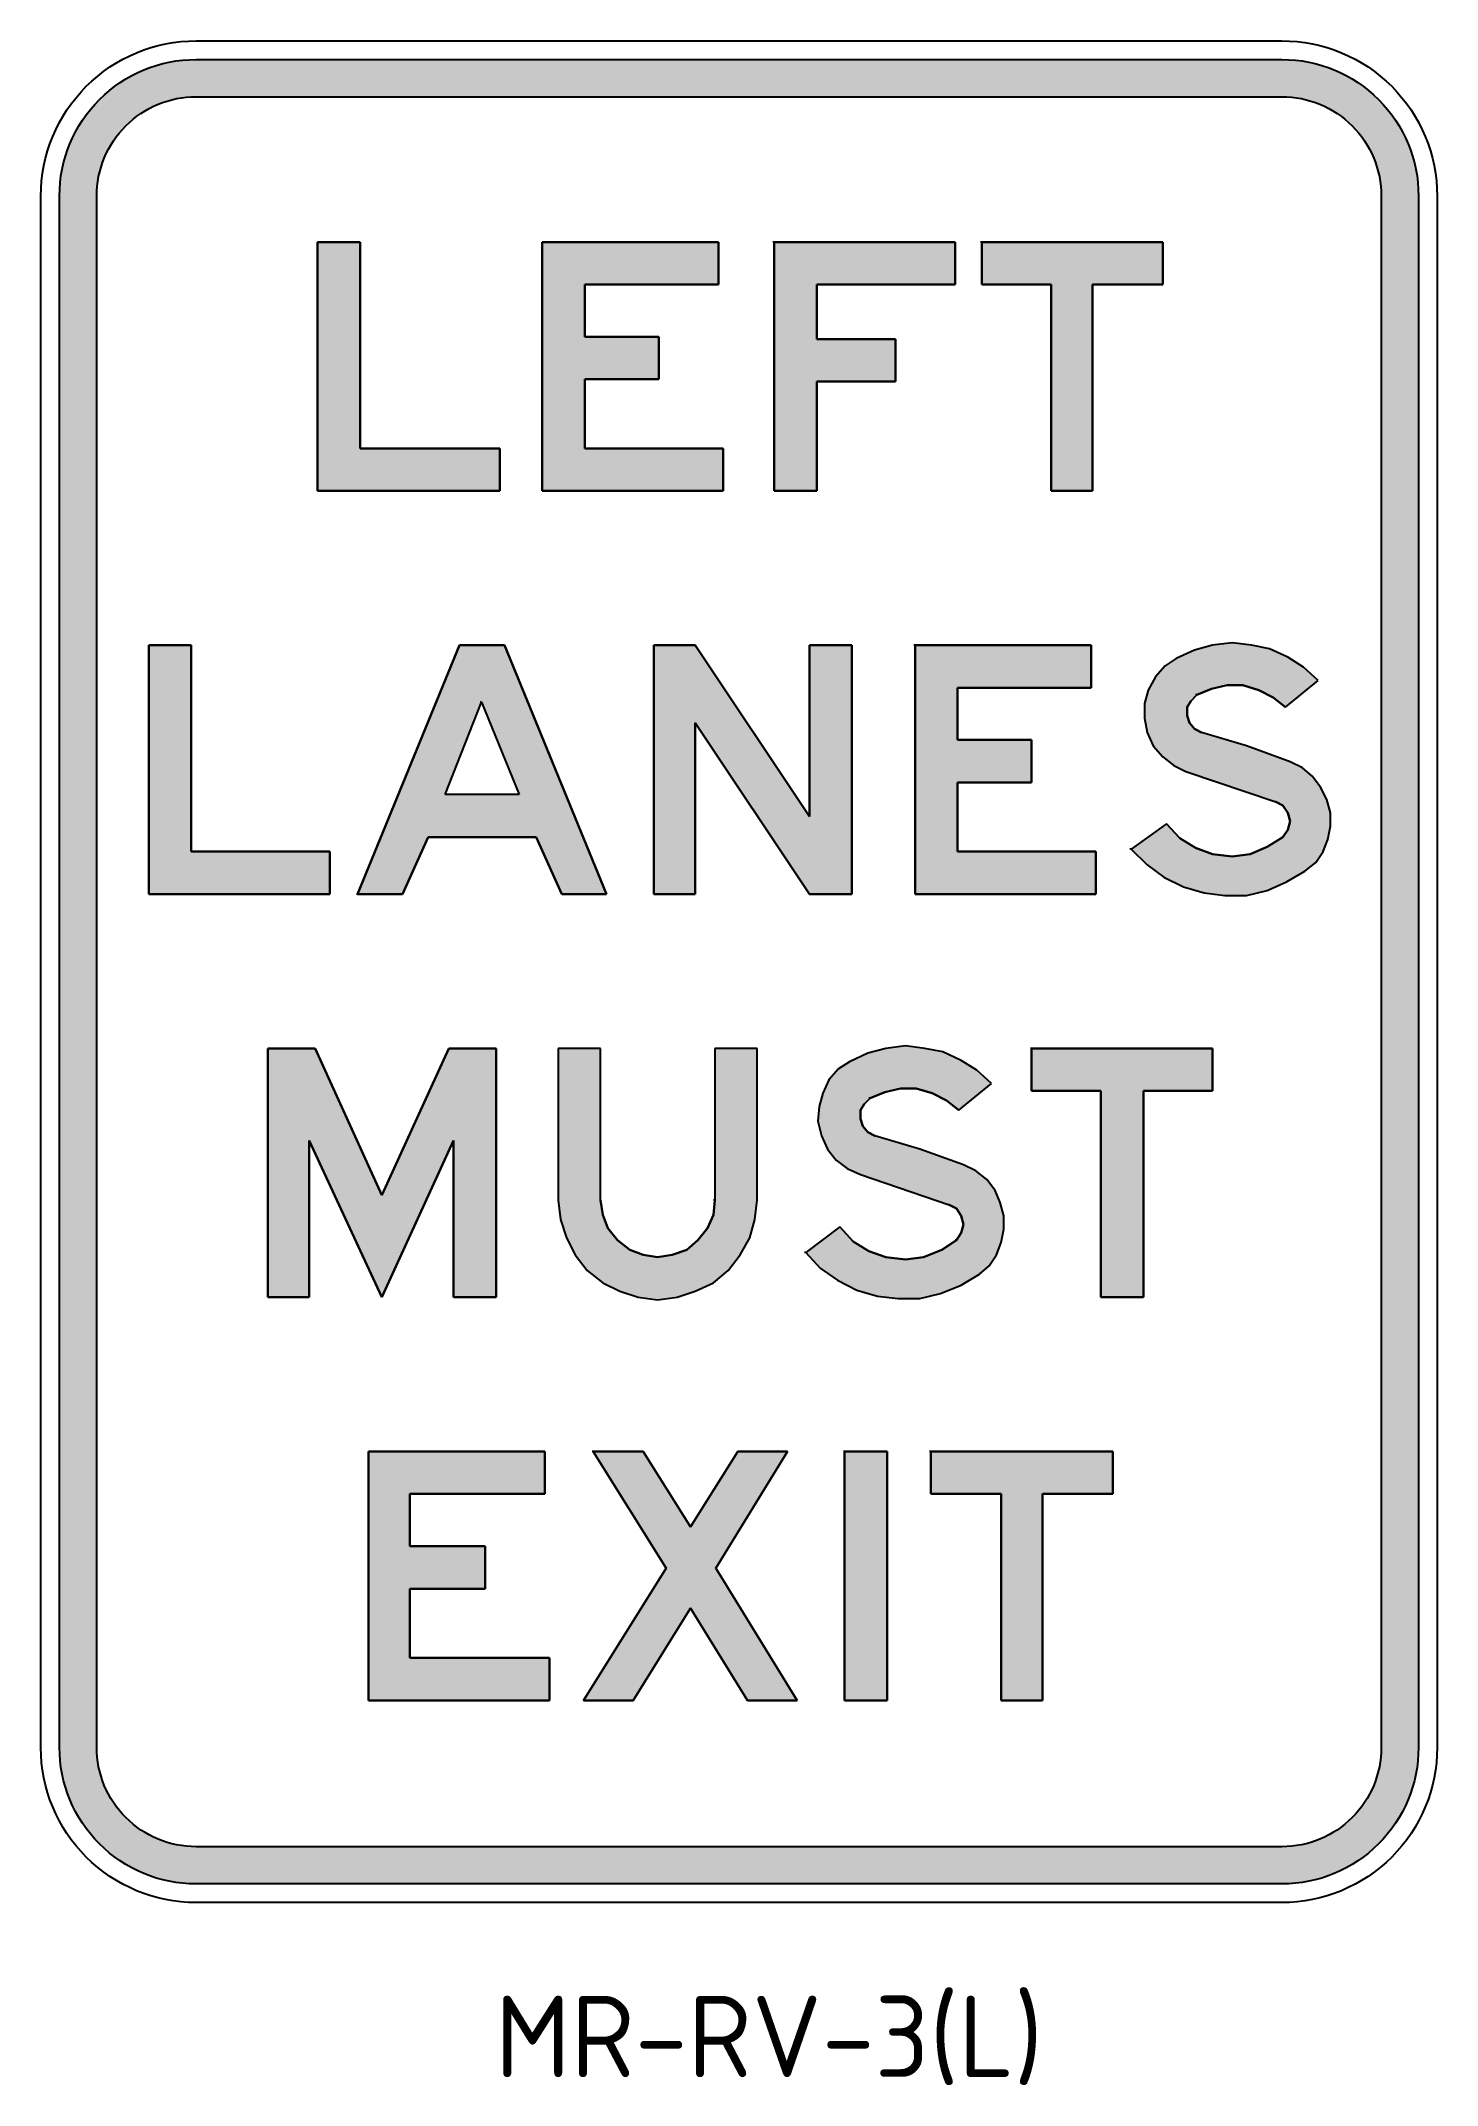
# Model space of a CAD drawing. Extents: x 82.7 to 142.7, y 155.8 to 243.7.
import ezdxf

# ---------------------------------------------------------------- set-up
doc = ezdxf.new("R2010")
doc.units = 0
doc.header["$MEASUREMENT"] = 0
doc.linetypes.add('CENTERX2', pattern=[101.6, 63.5, -12.7, 12.7, -12.7])
doc.layers.get('0').update_dxf_attribs({"linetype": 'CONTINUOUS'})
doc.layers.get('DEFPOINTS').update_dxf_attribs({"linetype": 'CONTINUOUS'})
for name, color, linetype in [('L35', 3, 'CONTINUOUS'), ('T35', 3, 'CONTINUOUS'), ('TBLK25', 1, 'CONTINUOUS')]:
    doc.layers.add(name, color=color, linetype=linetype)
doc.styles.add('ISO', font='iso3098b.shx')

msp = doc.modelspace()

# ---------------------------------------------------------------- hatches: boundary and pattern name
at = {"layer": 'TBLK25', "linetype": 'CENTERX2'}
h = msp.add_hatch(color=256, dxfattribs=at)
edge = h.paths.add_edge_path()
edge.add_arc((89.37, 170.321), 5.867, 180, 270, ccw=False)
edge.add_line((83.503, 170.321), (83.503, 236.987))
edge.add_arc((89.37, 236.987), 5.867, 90, 180, ccw=False)
edge.add_line((89.37, 242.854), (136.036, 242.854))
edge.add_arc((136.036, 236.987), 5.867, 0, 90, ccw=False)
edge.add_line((141.903, 236.987), (141.903, 170.321))
edge.add_arc((136.036, 170.321), 5.867, -90, 0, ccw=False)
edge.add_line((136.036, 164.454), (89.37, 164.454))
edge = h.paths.add_edge_path(flags=16)
edge.add_arc((89.37, 170.321), 4.267, 180, 270, ccw=False)
edge.add_line((85.103, 170.321), (85.103, 236.987))
edge.add_arc((89.37, 236.987), 4.267, 90, 180, ccw=False)
edge.add_line((89.37, 241.254), (136.036, 241.254))
edge.add_arc((136.036, 236.987), 4.267, 0, 90, ccw=False)
edge.add_line((140.303, 236.987), (140.303, 170.321))
edge.add_arc((136.036, 170.321), 4.267, -90, 0, ccw=False)
edge.add_line((136.036, 166.054), (89.37, 166.054))
h = msp.add_hatch(color=256, dxfattribs=at)
h.paths.add_polyline_path([(102.421, 226.14), (96.42, 226.14), (96.42, 235.011), (94.594, 235.011), (94.594, 224.314), (102.421, 224.314)])
h.paths.add_polyline_path([(112.023, 226.14), (106.074, 226.14), (106.074, 229.115), (109.258, 229.115), (109.258, 230.941), (106.074, 230.941), (106.074, 233.185), (111.815, 233.185), (111.815, 235.011), (104.248, 235.011), (104.248, 224.314), (112.023, 224.314)])
h.paths.add_polyline_path([(116.042, 229.01), (119.433, 229.01), (119.433, 230.837), (116.042, 230.837), (116.042, 233.185), (121.991, 233.185), (121.991, 235.011), (114.215, 235.011), (114.215, 224.314), (116.042, 224.314)])
h.paths.add_polyline_path([(127.887, 233.185), (130.914, 233.185), (130.914, 235.011), (123.139, 235.011), (123.139, 233.185), (126.113, 233.185), (126.113, 224.314), (127.887, 224.314)])
h = msp.add_hatch(color=256, dxfattribs=at)
h.paths.add_polyline_path([(89.167, 217.686), (87.34, 217.686), (87.34, 206.989), (95.116, 206.989), (95.116, 208.815), (89.167, 208.815)])
h.paths.add_polyline_path([(102.63, 217.686), (100.699, 217.686), (96.316, 206.989), (98.247, 206.989), (99.343, 209.441), (103.987, 209.441), (105.083, 206.989), (107.014, 206.989)])
h.paths.add_polyline_path([(100.073, 211.268), (101.639, 215.234), (103.256, 211.268)], flags=16)
h.paths.add_polyline_path([(110.823, 214.347), (115.728, 206.989), (117.555, 206.989), (117.555, 217.686), (115.728, 217.686), (115.728, 210.328), (110.823, 217.686), (109.049, 217.686), (109.049, 206.989), (110.823, 206.989)])
h.paths.add_polyline_path([(125.278, 213.616), (122.095, 213.616), (122.095, 215.86), (127.835, 215.86), (127.835, 217.686), (120.268, 217.686), (120.268, 206.989), (128.044, 206.989), (128.044, 208.815), (122.095, 208.815), (122.095, 211.789), (125.278, 211.789)])
h.paths.add_polyline_path([(132.584, 213.929), (132.271, 214.086), (132.062, 214.347), (131.958, 214.66), (131.958, 215.025), (132.114, 215.286), (132.375, 215.547), (133.001, 215.808), (133.68, 215.964), (134.358, 215.964), (135.037, 215.755), (135.663, 215.442), (136.185, 215.025), (137.594, 216.173), (136.967, 216.747), (136.289, 217.164), (135.506, 217.53), (134.723, 217.686), (133.889, 217.791), (133.054, 217.686), (132.271, 217.478), (131.488, 217.112), (131.018, 216.799), (130.601, 216.33), (130.288, 215.755), (130.131, 215.181), (130.131, 214.555), (130.236, 213.929), (130.497, 213.355), (130.914, 212.885), (131.384, 212.52), (131.906, 212.259), (135.767, 210.955), (136.08, 210.798), (136.289, 210.485), (136.393, 210.12), (136.289, 209.754), (136.08, 209.441), (135.402, 209.024), (134.671, 208.711), (133.889, 208.606), (133.054, 208.711), (132.323, 208.972), (131.645, 209.389), (131.071, 210.015), (129.557, 208.919), (130.236, 208.241), (130.966, 207.719), (131.801, 207.302), (132.688, 207.041), (133.575, 206.936), (134.515, 206.936), (135.402, 207.145), (136.237, 207.51), (137.02, 207.98), (137.489, 208.345), (137.802, 208.815), (138.011, 209.337), (138.115, 209.911), (138.115, 210.485), (137.959, 211.059), (137.698, 211.581), (137.333, 212.05), (136.915, 212.416), (136.393, 212.677), (134.515, 213.355)])
h = msp.add_hatch(color=256, dxfattribs=at)
h.paths.add_polyline_path([(100.438, 196.395), (100.438, 189.663), (102.265, 189.663), (102.265, 200.361), (100.23, 200.361), (97.36, 194.047), (94.489, 200.361), (92.454, 200.361), (92.454, 189.663), (94.229, 189.663), (94.229, 196.395), (97.36, 189.663)])
h.paths.add_polyline_path([(106.857, 193.212), (106.753, 193.838), (106.753, 200.361), (104.926, 200.361), (104.926, 193.838), (105.031, 193.003), (105.292, 192.22), (105.657, 191.49), (106.179, 190.811), (106.857, 190.29), (107.588, 189.924), (108.37, 189.663), (109.205, 189.559), (110.04, 189.663), (110.823, 189.924), (111.606, 190.29), (112.232, 190.811), (112.754, 191.49), (113.171, 192.22), (113.38, 193.003), (113.485, 193.838), (113.485, 200.361), (111.658, 200.361), (111.658, 193.838), (111.606, 193.212), (111.345, 192.638), (110.927, 192.116), (110.458, 191.699), (109.832, 191.49), (109.205, 191.385), (108.579, 191.49), (108.005, 191.699), (107.483, 192.116), (107.066, 192.638)])
h.paths.add_polyline_path([(123.452, 191.02), (123.765, 191.49), (123.974, 192.012), (124.078, 192.586), (124.078, 193.16), (123.921, 193.734), (123.713, 194.256), (123.347, 194.725), (122.878, 195.091), (122.356, 195.351), (120.477, 196.03), (118.546, 196.604), (118.233, 196.76), (118.025, 197.021), (117.92, 197.334), (117.92, 197.7), (118.077, 197.961), (118.338, 198.222), (118.964, 198.483), (119.642, 198.639), (120.321, 198.639), (120.999, 198.43), (121.625, 198.117), (122.147, 197.7), (123.556, 198.848), (122.93, 199.422), (122.251, 199.839), (121.469, 200.205), (120.686, 200.361), (119.851, 200.466), (119.016, 200.361), (118.233, 200.152), (117.451, 199.787), (116.981, 199.474), (116.563, 199.004), (116.302, 198.43), (116.146, 197.856), (116.094, 197.23), (116.25, 196.604), (116.511, 196.03), (116.876, 195.56), (117.346, 195.195), (117.92, 194.934), (121.73, 193.629), (122.043, 193.473), (122.251, 193.16), (122.356, 192.794), (122.251, 192.429), (122.043, 192.116), (121.416, 191.699), (120.634, 191.385), (119.851, 191.281), (119.016, 191.385), (118.285, 191.646), (117.607, 192.064), (117.033, 192.69), (115.572, 191.594), (116.198, 190.916), (116.929, 190.394), (117.764, 189.976), (118.651, 189.716), (119.538, 189.611), (120.477, 189.611), (121.364, 189.82), (122.251, 190.185), (123.034, 190.655)])
h.paths.add_polyline_path([(130.079, 198.535), (133.054, 198.535), (133.054, 200.361), (125.278, 200.361), (125.278, 198.535), (128.253, 198.535), (128.253, 189.663), (130.079, 189.663)])
h.paths.add_polyline_path([(128.774, 183.036), (120.947, 183.036), (120.947, 181.21), (123.974, 181.21), (123.974, 172.338), (125.748, 172.338), (125.748, 181.21), (128.774, 181.21)])
h.paths.add_polyline_path([(119.068, 183.036), (117.242, 183.036), (117.242, 172.338), (119.068, 172.338)])
h.paths.add_polyline_path([(114.789, 183.036), (112.65, 183.036), (110.614, 179.801), (108.579, 183.036), (106.44, 183.036), (109.571, 178.026), (106.022, 172.338), (108.162, 172.338), (110.614, 176.304), (113.067, 172.338), (115.207, 172.338), (111.71, 178.026)])
h.paths.add_polyline_path([(104.352, 183.036), (96.786, 183.036), (96.786, 172.338), (104.561, 172.338), (104.561, 174.165), (98.56, 174.165), (98.56, 177.139), (101.795, 177.139), (101.795, 178.966), (98.56, 178.966), (98.56, 181.21), (104.352, 181.21)])

# ---------------------------------------------------------------- linework, layer by layer
at = {"color": 3}
for p, q in [((94.594, 235.011), (96.42, 235.011)), ((94.594, 224.314), (94.594, 235.011)), ((96.42, 235.011), (96.42, 226.14)), ((104.248, 235.011), (111.815, 235.011)), ((104.248, 224.314), (104.248, 235.011)), ((111.815, 235.011), (111.815, 233.185)), ((114.215, 235.011), (114.163, 235.011)), ((114.215, 235.011), (121.991, 235.011)), ((114.215, 224.314), (114.215, 235.011)), ((121.991, 235.011), (121.991, 233.185)), ((123.139, 235.011), (123.086, 235.011)), ((123.139, 235.011), (130.914, 235.011)), ((123.139, 233.185), (123.139, 235.011)), ((130.914, 235.011), (130.914, 233.185)), ((111.815, 233.185), (106.074, 233.185)), ((106.074, 233.185), (106.074, 230.941)), ((121.991, 233.185), (116.042, 233.185)), ((116.042, 233.185), (116.042, 230.837)), ((126.113, 233.185), (123.139, 233.185)), ((126.113, 224.314), (126.113, 233.185)), ((130.914, 233.185), (127.887, 233.185)), ((127.887, 233.185), (127.887, 224.314)), ((106.074, 230.941), (109.258, 230.941)), ((109.258, 230.941), (109.258, 229.115)), ((116.042, 230.837), (119.433, 230.837)), ((119.433, 230.837), (119.433, 229.01)), ((109.258, 229.115), (106.074, 229.115)), ((106.074, 229.115), (106.074, 226.14)), ((119.433, 229.01), (116.042, 229.01)), ((116.042, 229.01), (116.042, 224.314)), ((96.42, 226.14), (102.421, 226.14)), ((102.421, 226.14), (102.421, 224.314)), ((106.074, 226.14), (112.023, 226.14)), ((112.023, 226.14), (112.023, 224.314)), ((102.421, 224.314), (94.594, 224.314)), ((112.023, 224.314), (104.248, 224.314)), ((116.042, 224.314), (114.215, 224.314)), ((127.887, 224.314), (126.113, 224.314)), ((87.34, 217.686), (89.167, 217.686)), ((87.34, 206.989), (87.34, 217.686)), ((89.167, 217.686), (89.167, 208.815)), ((96.316, 206.989), (100.699, 217.686)), ((100.699, 217.686), (102.63, 217.686)), ((102.63, 217.686), (107.014, 206.989)), ((109.049, 217.686), (110.823, 217.686)), ((109.049, 206.989), (109.049, 217.686)), ((110.823, 217.686), (115.728, 210.328)), ((115.728, 210.328), (115.728, 217.686)), ((115.728, 217.686), (117.555, 217.686)), ((117.555, 217.686), (117.555, 206.989)), ((120.268, 217.686), (120.216, 217.686)), ((120.268, 217.686), (127.835, 217.686)), ((120.268, 206.989), (120.268, 217.686)), ((127.835, 217.686), (127.835, 215.86)), ((131.488, 217.112), (131.018, 216.799)), ((132.271, 217.478), (131.488, 217.112)), ((133.054, 217.686), (132.271, 217.478)), ((133.889, 217.791), (133.054, 217.686)), ((134.723, 217.686), (133.889, 217.791)), ((135.506, 217.53), (134.723, 217.686)), ((136.289, 217.164), (135.506, 217.53)), ((136.967, 216.747), (136.289, 217.164)), ((130.601, 216.33), (130.288, 215.755)), ((131.018, 216.799), (130.601, 216.33)), ((136.185, 215.025), (137.594, 216.173)), ((137.594, 216.173), (136.967, 216.747)), ((100.073, 211.268), (101.639, 215.234)), ((101.639, 215.234), (101.587, 215.234)), ((101.639, 215.234), (103.256, 211.268)), ((127.835, 215.86), (122.095, 215.86)), ((122.095, 215.86), (122.095, 213.616)), ((130.288, 215.755), (130.131, 215.181)), ((132.114, 215.286), (131.958, 215.025)), ((132.375, 215.547), (132.114, 215.286)), ((132.375, 215.547), (132.323, 215.547)), ((133.001, 215.808), (132.375, 215.547)), ((133.68, 215.964), (133.001, 215.808)), ((134.358, 215.964), (133.68, 215.964)), ((135.037, 215.755), (134.358, 215.964)), ((135.663, 215.442), (135.037, 215.755)), ((136.185, 215.025), (135.663, 215.442)), ((115.728, 206.989), (110.823, 214.347)), ((110.823, 214.347), (110.823, 206.989)), ((130.131, 215.181), (130.131, 214.555)), ((130.131, 214.555), (130.236, 213.929)), ((131.958, 215.025), (131.958, 214.66)), ((131.958, 214.66), (132.062, 214.347)), ((132.062, 214.347), (132.271, 214.086)), ((122.095, 213.616), (125.278, 213.616)), ((125.278, 213.616), (125.278, 211.789)), ((130.236, 213.929), (130.497, 213.355)), ((132.271, 214.086), (132.584, 213.929)), ((132.584, 213.929), (132.532, 213.929)), ((132.584, 213.929), (132.532, 213.929)), ((134.515, 213.355), (132.584, 213.929)), ((130.497, 213.355), (130.914, 212.885)), ((130.914, 212.885), (131.384, 212.52)), ((136.393, 212.677), (134.515, 213.355)), ((136.915, 212.416), (136.393, 212.677)), ((125.278, 211.789), (122.095, 211.789)), ((122.095, 211.789), (122.095, 208.815)), ((131.384, 212.52), (131.906, 212.259)), ((131.906, 212.259), (135.767, 210.955)), ((137.333, 212.05), (136.915, 212.416)), ((137.698, 211.581), (137.333, 212.05)), ((103.256, 211.268), (100.073, 211.268)), ((135.767, 210.955), (135.715, 210.955)), ((135.767, 210.955), (135.715, 210.955)), ((136.08, 210.798), (135.767, 210.955)), ((137.959, 211.059), (137.698, 211.581)), ((138.115, 210.485), (137.959, 211.059)), ((131.071, 210.015), (129.557, 208.919)), ((131.071, 210.015), (131.645, 209.389)), ((136.289, 210.485), (136.08, 210.798)), ((136.393, 210.12), (136.289, 210.485)), ((136.289, 209.754), (136.393, 210.12)), ((138.115, 209.911), (138.115, 210.485)), ((99.343, 209.441), (98.247, 206.989)), ((103.987, 209.441), (99.343, 209.441)), ((105.083, 206.989), (103.987, 209.441)), ((131.645, 209.389), (132.323, 208.972)), ((135.402, 209.024), (136.08, 209.441)), ((136.08, 209.441), (136.028, 209.441)), ((136.08, 209.441), (136.289, 209.754)), ((137.802, 208.815), (138.011, 209.337)), ((138.011, 209.337), (138.115, 209.911)), ((89.167, 208.815), (95.116, 208.815)), ((95.116, 208.815), (95.116, 206.989)), ((122.095, 208.815), (128.044, 208.815)), ((128.044, 208.815), (128.044, 206.989)), ((129.557, 208.919), (129.505, 208.919)), ((129.557, 208.919), (130.236, 208.241)), ((130.236, 208.241), (130.966, 207.719)), ((132.323, 208.972), (133.054, 208.711)), ((133.054, 208.711), (133.889, 208.606)), ((133.889, 208.606), (134.671, 208.711)), ((134.671, 208.711), (135.402, 209.024)), ((137.02, 207.98), (137.489, 208.345)), ((137.489, 208.345), (137.802, 208.815)), ((130.966, 207.719), (131.801, 207.302)), ((135.402, 207.145), (136.237, 207.51)), ((136.237, 207.51), (137.02, 207.98)), ((95.116, 206.989), (87.34, 206.989)), ((96.316, 206.989), (96.264, 206.989)), ((98.247, 206.989), (96.316, 206.989)), ((107.014, 206.989), (105.083, 206.989)), ((110.823, 206.989), (109.049, 206.989)), ((117.555, 206.989), (115.728, 206.989)), ((128.044, 206.989), (120.268, 206.989)), ((131.801, 207.302), (132.688, 207.041)), ((132.688, 207.041), (133.575, 206.936)), ((133.575, 206.936), (134.515, 206.936)), ((134.515, 206.936), (135.402, 207.145)), ((92.454, 200.361), (94.489, 200.361)), ((92.454, 189.663), (92.454, 200.361)), ((94.489, 200.361), (97.36, 194.047)), ((97.36, 194.047), (100.23, 200.361)), ((100.23, 200.361), (102.265, 200.361)), ((102.265, 200.361), (102.265, 189.663)), ((104.926, 200.361), (104.926, 193.838)), ((106.753, 200.361), (104.926, 200.361)), ((106.753, 193.838), (106.753, 200.361)), ((113.485, 200.361), (111.658, 200.361)), ((111.658, 200.361), (111.658, 193.838)), ((113.485, 193.838), (113.485, 200.361)), ((119.016, 200.361), (118.233, 200.152)), ((119.851, 200.466), (119.016, 200.361)), ((120.686, 200.361), (119.851, 200.466)), ((121.469, 200.205), (120.686, 200.361)), ((125.278, 200.361), (125.226, 200.361)), ((125.278, 200.361), (133.054, 200.361)), ((125.278, 198.535), (125.278, 200.361)), ((133.054, 200.361), (133.054, 198.535)), ((116.981, 199.474), (116.563, 199.004)), ((117.451, 199.787), (116.981, 199.474)), ((118.233, 200.152), (117.451, 199.787)), ((122.251, 199.839), (121.469, 200.205)), ((122.93, 199.422), (122.251, 199.839)), ((123.556, 198.848), (122.93, 199.422)), ((116.563, 199.004), (116.302, 198.43)), ((119.642, 198.639), (118.964, 198.483)), ((120.321, 198.639), (119.642, 198.639)), ((120.999, 198.43), (120.321, 198.639)), ((122.147, 197.7), (123.556, 198.848)), ((128.253, 198.535), (125.278, 198.535)), ((128.253, 189.663), (128.253, 198.535)), ((133.054, 198.535), (130.079, 198.535)), ((130.079, 198.535), (130.079, 189.663)), ((116.146, 197.856), (116.094, 197.23)), ((116.302, 198.43), (116.146, 197.856)), ((118.077, 197.961), (117.92, 197.7)), ((117.92, 197.7), (117.92, 197.334)), ((118.338, 198.222), (118.077, 197.961)), ((118.338, 198.222), (118.285, 198.222)), ((118.964, 198.483), (118.338, 198.222)), ((121.625, 198.117), (120.999, 198.43)), ((122.147, 197.7), (121.625, 198.117)), ((116.094, 197.23), (116.25, 196.604)), ((117.92, 197.334), (118.025, 197.021)), ((118.025, 197.021), (118.233, 196.76)), ((97.36, 189.663), (94.229, 196.395)), ((94.229, 196.395), (94.229, 189.663)), ((100.438, 196.395), (97.36, 189.663)), ((100.438, 189.663), (100.438, 196.395)), ((116.25, 196.604), (116.511, 196.03)), ((116.511, 196.03), (116.876, 195.56)), ((118.233, 196.76), (118.546, 196.604)), ((118.546, 196.604), (118.494, 196.604)), ((118.546, 196.604), (118.494, 196.604)), ((120.477, 196.03), (118.546, 196.604)), ((122.356, 195.351), (120.477, 196.03)), ((116.876, 195.56), (117.346, 195.195)), ((117.346, 195.195), (117.92, 194.934)), ((122.878, 195.091), (122.356, 195.351)), ((123.347, 194.725), (122.878, 195.091)), ((117.92, 194.934), (121.73, 193.629)), ((123.713, 194.256), (123.347, 194.725)), ((123.921, 193.734), (123.713, 194.256)), ((104.926, 193.838), (105.031, 193.003)), ((106.753, 193.838), (106.857, 193.212)), ((111.658, 193.838), (111.606, 193.838)), ((111.606, 193.212), (111.658, 193.838)), ((111.658, 193.838), (111.606, 193.838)), ((113.38, 193.003), (113.485, 193.838)), ((121.73, 193.629), (121.677, 193.629)), ((121.73, 193.629), (121.677, 193.629)), ((122.043, 193.473), (121.73, 193.629)), ((122.251, 193.16), (122.043, 193.473)), ((124.078, 193.16), (123.921, 193.734)), ((105.031, 193.003), (105.292, 192.22)), ((106.857, 193.212), (107.066, 192.638)), ((107.066, 192.638), (107.483, 192.116)), ((110.927, 192.116), (111.345, 192.638)), ((111.345, 192.638), (111.606, 193.212)), ((113.171, 192.22), (113.38, 193.003)), ((117.033, 192.69), (115.572, 191.594)), ((117.033, 192.69), (117.607, 192.064)), ((122.043, 192.116), (122.251, 192.429)), ((122.356, 192.794), (122.251, 193.16)), ((122.251, 192.429), (122.356, 192.794)), ((123.974, 192.012), (124.078, 192.586)), ((124.078, 192.586), (124.078, 193.16)), ((105.292, 192.22), (105.657, 191.49)), ((107.483, 192.116), (108.005, 191.699)), ((108.005, 191.699), (108.579, 191.49)), ((109.832, 191.49), (110.458, 191.699)), ((110.458, 191.699), (110.927, 192.116)), ((112.754, 191.49), (113.171, 192.22)), ((115.572, 191.594), (115.52, 191.594)), ((115.572, 191.594), (116.198, 190.916)), ((117.607, 192.064), (118.285, 191.646)), ((118.285, 191.646), (119.016, 191.385)), ((120.634, 191.385), (121.416, 191.699)), ((121.416, 191.699), (122.043, 192.116)), ((122.043, 192.116), (121.991, 192.116)), ((123.765, 191.49), (123.974, 192.012)), ((105.657, 191.49), (106.179, 190.811)), ((106.179, 190.811), (106.857, 190.29)), ((108.579, 191.49), (109.205, 191.385)), ((109.205, 191.385), (109.832, 191.49)), ((111.606, 190.29), (112.232, 190.811)), ((112.232, 190.811), (112.754, 191.49)), ((116.198, 190.916), (116.929, 190.394)), ((119.016, 191.385), (119.851, 191.281)), ((119.851, 191.281), (120.634, 191.385)), ((122.251, 190.185), (123.034, 190.655)), ((123.034, 190.655), (123.452, 191.02)), ((123.452, 191.02), (123.765, 191.49)), ((106.857, 190.29), (107.588, 189.924)), ((107.588, 189.924), (108.37, 189.663)), ((110.04, 189.663), (110.823, 189.924)), ((110.823, 189.924), (111.606, 190.29)), ((116.929, 190.394), (117.764, 189.976)), ((117.764, 189.976), (118.651, 189.716)), ((120.477, 189.611), (121.364, 189.82)), ((121.364, 189.82), (122.251, 190.185)), ((94.229, 189.663), (92.454, 189.663)), ((102.265, 189.663), (100.438, 189.663)), ((108.37, 189.663), (109.205, 189.559)), ((109.205, 189.559), (110.04, 189.663)), ((118.651, 189.716), (119.538, 189.611)), ((119.538, 189.611), (120.477, 189.611)), ((130.079, 189.663), (128.253, 189.663)), ((96.786, 183.036), (104.352, 183.036)), ((96.786, 172.338), (96.786, 183.036)), ((104.352, 183.036), (104.352, 181.21)), ((106.44, 183.036), (106.387, 183.036)), ((106.44, 183.036), (108.579, 183.036)), ((109.571, 178.026), (106.44, 183.036)), ((108.579, 183.036), (110.614, 179.801)), ((110.614, 179.801), (112.65, 183.036)), ((114.789, 183.036), (111.71, 178.026)), ((112.65, 183.036), (114.789, 183.036)), ((117.242, 183.036), (117.19, 183.036)), ((117.242, 183.036), (119.068, 183.036)), ((117.242, 172.338), (117.242, 183.036)), ((119.068, 183.036), (119.068, 172.338)), ((120.947, 183.036), (120.895, 183.036)), ((120.947, 183.036), (128.774, 183.036)), ((120.947, 181.21), (120.947, 183.036)), ((128.774, 183.036), (128.774, 181.21)), ((104.352, 181.21), (98.56, 181.21)), ((98.56, 181.21), (98.56, 178.966)), ((123.974, 181.21), (120.947, 181.21)), ((123.974, 172.338), (123.974, 181.21)), ((128.774, 181.21), (125.748, 181.21)), ((125.748, 181.21), (125.748, 172.338)), ((98.56, 178.966), (101.795, 178.966)), ((101.795, 178.966), (101.795, 177.139)), ((106.022, 172.338), (109.571, 178.026)), ((111.71, 178.026), (115.207, 172.338)), ((101.795, 177.139), (98.56, 177.139)), ((98.56, 177.139), (98.56, 174.165)), ((110.614, 176.304), (108.162, 172.338)), ((113.067, 172.338), (110.614, 176.304)), ((98.56, 174.165), (104.561, 174.165)), ((104.561, 174.165), (104.561, 172.338)), ((104.561, 172.338), (96.786, 172.338)), ((108.162, 172.338), (106.022, 172.338)), ((115.207, 172.338), (113.067, 172.338)), ((119.068, 172.338), (117.242, 172.338)), ((125.748, 172.338), (123.974, 172.338))]:
    msp.add_line(p, q, dxfattribs=at)
at = {"layer": 'DEFPOINTS', "color": 0, "linetype": 'BYBLOCK'}
for p in [(142.703, 224.321), (142.703, 224.321), (142.703, 217.654), (142.703, 217.654), (142.703, 206.987), (142.703, 206.987), (142.703, 200.321), (142.703, 200.321), (142.703, 189.654), (142.703, 189.654), (142.703, 182.987), (142.703, 182.987), (128.686, 163.654), (128.686, 163.654)]:
    msp.add_point(p, dxfattribs=at)
at = {"layer": 'L35'}
for points in [[(89.37, 163.654, -0.414214), (82.703, 170.321), (82.703, 236.987, -0.414214), (89.37, 243.654), (136.036, 243.654, -0.414214), (142.703, 236.987), (142.703, 170.321, -0.414214), (136.036, 163.654)], [(89.37, 164.454, -0.414214), (83.503, 170.321), (83.503, 236.987, -0.414214), (89.37, 242.854), (136.036, 242.854, -0.414214), (141.903, 236.987), (141.903, 170.321, -0.414214), (136.036, 164.454)], [(89.37, 166.054, -0.414214), (85.103, 170.321), (85.103, 236.987, -0.414214), (89.37, 241.254), (136.036, 241.254, -0.414214), (140.303, 236.987), (140.303, 170.321, -0.414214), (136.036, 166.054)]]:
    msp.add_lwpolyline(points, format="xyb", close=True, dxfattribs=at)
at = {"layer": 'TBLK25', "linetype": 'CENTERX2'}
for points in [[(102.421, 226.14), (96.42, 226.14), (96.42, 235.011), (94.594, 235.011), (94.594, 224.314), (102.421, 224.314)], [(112.023, 226.14), (106.074, 226.14), (106.074, 229.115), (109.258, 229.115), (109.258, 230.941), (106.074, 230.941), (106.074, 233.185), (111.815, 233.185), (111.815, 235.011), (104.248, 235.011), (104.248, 224.314), (112.023, 224.314)], [(116.042, 229.01), (119.433, 229.01), (119.433, 230.837), (116.042, 230.837), (116.042, 233.185), (121.991, 233.185), (121.991, 235.011), (114.215, 235.011), (114.215, 224.314), (116.042, 224.314)], [(127.887, 233.185), (130.914, 233.185), (130.914, 235.011), (123.139, 235.011), (123.139, 233.185), (126.113, 233.185), (126.113, 224.314), (127.887, 224.314)], [(89.167, 217.686), (87.34, 217.686), (87.34, 206.989), (95.116, 206.989), (95.116, 208.815), (89.167, 208.815)], [(102.63, 217.686), (100.699, 217.686), (96.316, 206.989), (98.247, 206.989), (99.343, 209.441), (103.987, 209.441), (105.083, 206.989), (107.014, 206.989)], [(110.823, 214.347), (115.728, 206.989), (117.555, 206.989), (117.555, 217.686), (115.728, 217.686), (115.728, 210.328), (110.823, 217.686), (109.049, 217.686), (109.049, 206.989), (110.823, 206.989)], [(125.278, 213.616), (122.095, 213.616), (122.095, 215.86), (127.835, 215.86), (127.835, 217.686), (120.268, 217.686), (120.268, 206.989), (128.044, 206.989), (128.044, 208.815), (122.095, 208.815), (122.095, 211.789), (125.278, 211.789)], [(132.584, 213.929), (132.271, 214.086), (132.062, 214.347), (131.958, 214.66), (131.958, 215.025), (132.114, 215.286), (132.375, 215.547), (133.001, 215.808), (133.68, 215.964), (134.358, 215.964), (135.037, 215.755), (135.663, 215.442), (136.185, 215.025), (137.594, 216.173), (136.967, 216.747), (136.289, 217.164), (135.506, 217.53), (134.723, 217.686), (133.889, 217.791), (133.054, 217.686), (132.271, 217.478), (131.488, 217.112), (131.018, 216.799), (130.601, 216.33), (130.288, 215.755), (130.131, 215.181), (130.131, 214.555), (130.236, 213.929), (130.497, 213.355), (130.914, 212.885), (131.384, 212.52), (131.906, 212.259), (135.767, 210.955), (136.08, 210.798), (136.289, 210.485), (136.393, 210.12), (136.289, 209.754), (136.08, 209.441), (135.402, 209.024), (134.671, 208.711), (133.889, 208.606), (133.054, 208.711), (132.323, 208.972), (131.645, 209.389), (131.071, 210.015), (129.557, 208.919), (130.236, 208.241), (130.966, 207.719), (131.801, 207.302), (132.688, 207.041), (133.575, 206.936), (134.515, 206.936), (135.402, 207.145), (136.237, 207.51), (137.02, 207.98), (137.489, 208.345), (137.802, 208.815), (138.011, 209.337), (138.115, 209.911), (138.115, 210.485), (137.959, 211.059), (137.698, 211.581), (137.333, 212.05), (136.915, 212.416), (136.393, 212.677), (134.515, 213.355)], [(100.073, 211.268), (101.639, 215.234), (103.256, 211.268)], [(100.438, 196.395), (100.438, 189.663), (102.265, 189.663), (102.265, 200.361), (100.23, 200.361), (97.36, 194.047), (94.489, 200.361), (92.454, 200.361), (92.454, 189.663), (94.229, 189.663), (94.229, 196.395), (97.36, 189.663)], [(106.857, 193.212), (106.753, 193.838), (106.753, 200.361), (104.926, 200.361), (104.926, 193.838), (105.031, 193.003), (105.292, 192.22), (105.657, 191.49), (106.179, 190.811), (106.857, 190.29), (107.588, 189.924), (108.37, 189.663), (109.205, 189.559), (110.04, 189.663), (110.823, 189.924), (111.606, 190.29), (112.232, 190.811), (112.754, 191.49), (113.171, 192.22), (113.38, 193.003), (113.485, 193.838), (113.485, 200.361), (111.658, 200.361), (111.658, 193.838), (111.606, 193.212), (111.345, 192.638), (110.927, 192.116), (110.458, 191.699), (109.832, 191.49), (109.205, 191.385), (108.579, 191.49), (108.005, 191.699), (107.483, 192.116), (107.066, 192.638)], [(123.452, 191.02), (123.765, 191.49), (123.974, 192.012), (124.078, 192.586), (124.078, 193.16), (123.921, 193.734), (123.713, 194.256), (123.347, 194.725), (122.878, 195.091), (122.356, 195.351), (120.477, 196.03), (118.546, 196.604), (118.233, 196.76), (118.025, 197.021), (117.92, 197.334), (117.92, 197.7), (118.077, 197.961), (118.338, 198.222), (118.964, 198.483), (119.642, 198.639), (120.321, 198.639), (120.999, 198.43), (121.625, 198.117), (122.147, 197.7), (123.556, 198.848), (122.93, 199.422), (122.251, 199.839), (121.469, 200.205), (120.686, 200.361), (119.851, 200.466), (119.016, 200.361), (118.233, 200.152), (117.451, 199.787), (116.981, 199.474), (116.563, 199.004), (116.302, 198.43), (116.146, 197.856), (116.094, 197.23), (116.25, 196.604), (116.511, 196.03), (116.876, 195.56), (117.346, 195.195), (117.92, 194.934), (121.73, 193.629), (122.043, 193.473), (122.251, 193.16), (122.356, 192.794), (122.251, 192.429), (122.043, 192.116), (121.416, 191.699), (120.634, 191.385), (119.851, 191.281), (119.016, 191.385), (118.285, 191.646), (117.607, 192.064), (117.033, 192.69), (115.572, 191.594), (116.198, 190.916), (116.929, 190.394), (117.764, 189.976), (118.651, 189.716), (119.538, 189.611), (120.477, 189.611), (121.364, 189.82), (122.251, 190.185), (123.034, 190.655)], [(130.079, 198.535), (133.054, 198.535), (133.054, 200.361), (125.278, 200.361), (125.278, 198.535), (128.253, 198.535), (128.253, 189.663), (130.079, 189.663)], [(104.352, 183.036), (96.786, 183.036), (96.786, 172.338), (104.561, 172.338), (104.561, 174.165), (98.56, 174.165), (98.56, 177.139), (101.795, 177.139), (101.795, 178.966), (98.56, 178.966), (98.56, 181.21), (104.352, 181.21)], [(114.789, 183.036), (112.65, 183.036), (110.614, 179.801), (108.579, 183.036), (106.44, 183.036), (109.571, 178.026), (106.022, 172.338), (108.162, 172.338), (110.614, 176.304), (113.067, 172.338), (115.207, 172.338), (111.71, 178.026)], [(119.068, 183.036), (117.242, 183.036), (117.242, 172.338), (119.068, 172.338)], [(128.774, 183.036), (120.947, 183.036), (120.947, 181.21), (123.974, 181.21), (123.974, 172.338), (125.748, 172.338), (125.748, 181.21), (128.774, 181.21)]]:
    msp.add_lwpolyline(points, close=True, dxfattribs=at)

# ---------------------------------------------------------------- texts
at = {"layer": 'T35', "style": 'ISO'}
msp.add_text('MR-RV-3(L)', height=3.5, dxfattribs=at).set_placement((102.211, 156.153))

doc.saveas('drawing.dxf')
